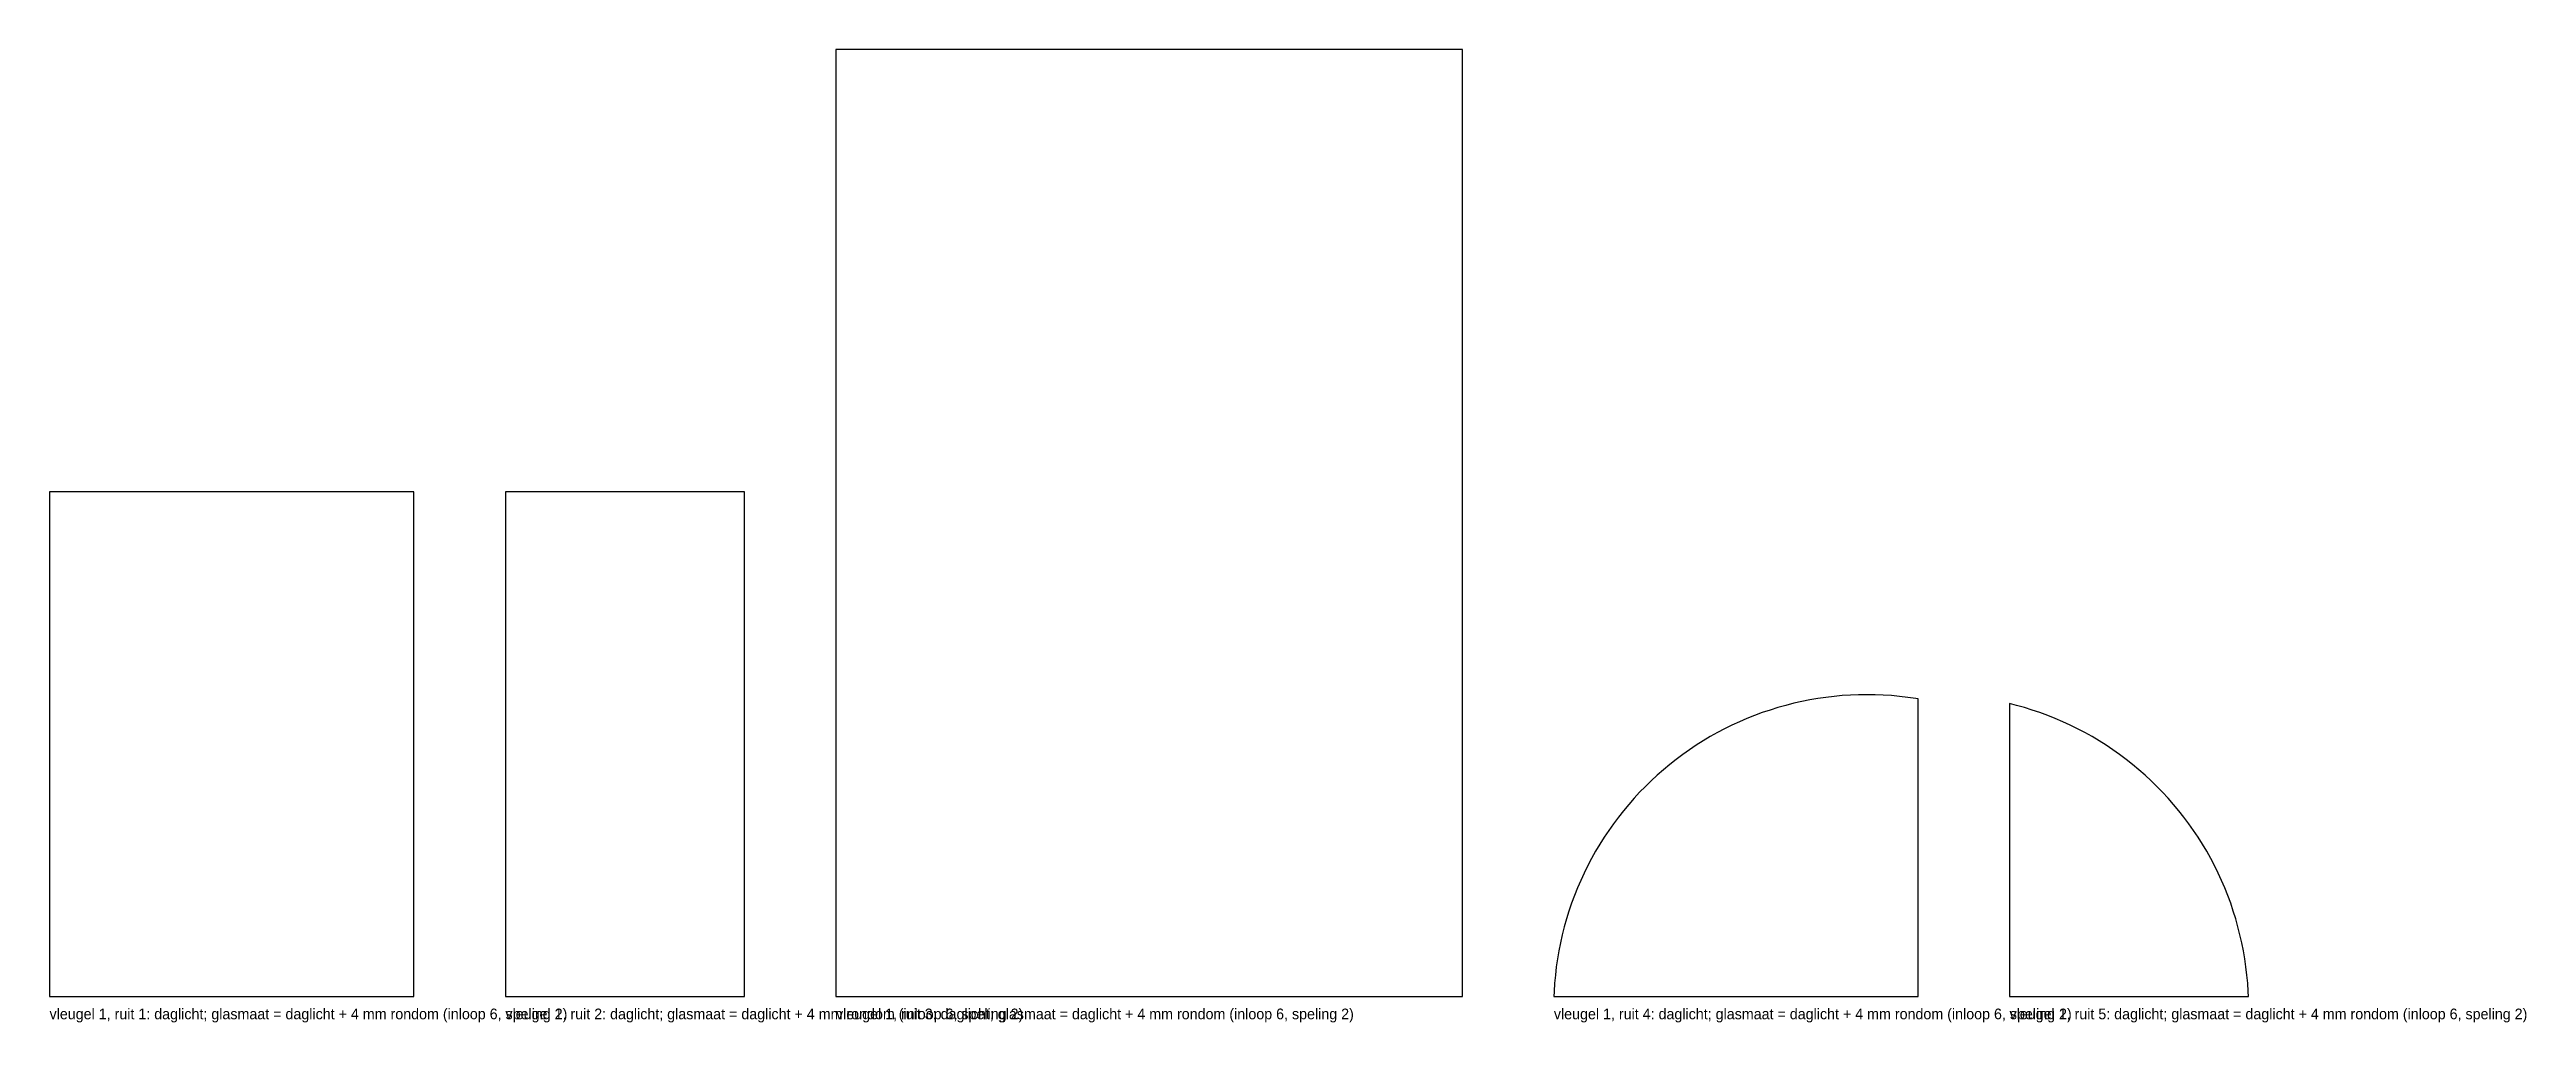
# Model space of a CAD drawing. Header units: millimetres. Extents: x 0 to 3250, y -34 to 1243.
import ezdxf

# ---------------------------------------------------------------- set-up
doc = ezdxf.new("R2010")
doc.units = ezdxf.units.MM

msp = doc.modelspace()

# ---------------------------------------------------------------- linework, layer by layer
at = {"layer": 'DAGLICHT'}
for p, q in [((1854, 1242.75), (1032, 1242.75)), ((1032, 1242.75), (1032, 0)), ((1854, 0), (1854, 1242.75)), ((478.2, 662.25), (0, 662.25)), ((0, 662.25), (0, 0)), ((478.2, 0), (478.2, 662.25)), ((912, 662.25), (598.2, 662.25)), ((598.2, 662.25), (598.2, 0)), ((912, 0), (912, 662.25)), ((2320.398, 390.9399), (2309.7937, 389.1178)), ((2331.0463, 392.4838), (2320.398, 390.9399)), ((2341.7313, 393.7485), (2331.0463, 392.4838)), ((2352.4458, 394.733), (2341.7313, 393.7485)), ((2363.1824, 395.4367), (2352.4458, 394.733)), ((2373.9338, 395.8592), (2363.1824, 395.4367)), ((2384.6925, 396), (2373.9338, 395.8592)), ((2395.4512, 395.8592), (2384.6925, 396)), ((2406.2026, 395.4367), (2395.4512, 395.8592)), ((2416.9392, 394.733), (2406.2026, 395.4367)), ((2427.6537, 393.7485), (2416.9392, 394.733)), ((2438.3388, 392.4838), (2427.6537, 393.7485)), ((2448.9871, 390.9399), (2438.3388, 392.4838)), ((2451.8925, 390.4407), (2448.9871, 390.9399)), ((2451.8925, 0), (2451.8925, 390.4407)), ((2217.5238, 360.4672), (2207.7525, 355.9626)), ((2227.4096, 364.7145), (2217.5238, 360.4672)), ((2237.4033, 368.7016), (2227.4096, 364.7145)), ((2247.4979, 372.4257), (2237.4033, 368.7016)), ((2257.6865, 375.8842), (2247.4979, 372.4257)), ((2267.9622, 379.0749), (2257.6865, 375.8842)), ((2278.3179, 381.9955), (2267.9622, 379.0749)), ((2288.7465, 384.644), (2278.3179, 381.9955)), ((2299.2408, 387.0187), (2288.7465, 384.644)), ((2309.7937, 389.1178), (2299.2408, 387.0187)), ((2581.0671, 381.9955), (2571.8925, 384.3256)), ((2571.8925, 384.3256), (2571.8925, 0)), ((2591.4228, 379.0749), (2581.0671, 381.9955)), ((2601.6985, 375.8842), (2591.4228, 379.0749)), ((2611.8871, 372.4257), (2601.6985, 375.8842)), ((2621.9817, 368.7016), (2611.8871, 372.4257)), ((2631.9754, 364.7145), (2621.9817, 368.7016)), ((2641.8613, 360.4672), (2631.9754, 364.7145)), ((2651.6326, 355.9626), (2641.8613, 360.4672)), ((2160.8459, 329.6936), (2151.8996, 323.7159)), ((2169.9456, 335.4351), (2160.8459, 329.6936)), ((2179.1925, 340.9364), (2169.9456, 335.4351)), ((2188.5803, 346.1938), (2179.1925, 340.9364)), ((2198.1024, 351.2037), (2188.5803, 346.1938)), ((2207.7525, 355.9626), (2198.1024, 351.2037)), ((2661.2826, 351.2037), (2651.6326, 355.9626)), ((2670.8048, 346.1938), (2661.2826, 351.2037)), ((2680.1925, 340.9364), (2670.8048, 346.1938)), ((2689.4394, 335.4351), (2680.1925, 340.9364)), ((2698.5392, 329.6936), (2689.4394, 335.4351)), ((2707.4855, 323.7159), (2698.5392, 329.6936)), ((2117.7694, 297.5269), (2109.6798, 290.4325)), ((2126.0418, 304.407), (2117.7694, 297.5269)), ((2134.4916, 311.0682), (2126.0418, 304.407)), ((2143.1128, 317.506), (2134.4916, 311.0682)), ((2151.8996, 323.7159), (2143.1128, 317.506)), ((2716.2723, 317.506), (2707.4855, 323.7159)), ((2724.8935, 311.0682), (2716.2723, 317.506)), ((2733.3432, 304.407), (2724.8935, 311.0682)), ((2741.6157, 297.5269), (2733.3432, 304.407)), ((2749.7052, 290.4325), (2741.6157, 297.5269)), ((2086.5637, 267.9137), (2079.26, 260.0127)), ((2094.0716, 275.6209), (2086.5637, 267.9137)), ((2101.7788, 283.1289), (2094.0716, 275.6209)), ((2109.6798, 290.4325), (2101.7788, 283.1289)), ((2757.6063, 283.1289), (2749.7052, 290.4325)), ((2765.3134, 275.6209), (2757.6063, 283.1289)), ((2772.8214, 267.9137), (2765.3134, 275.6209)), ((2780.125, 260.0127), (2772.8214, 267.9137)), ((2058.6243, 235.2009), (2052.1865, 226.5797)), ((2065.2855, 243.6507), (2058.6243, 235.2009)), ((2072.1657, 251.9231), (2065.2855, 243.6507)), ((2079.26, 260.0127), (2072.1657, 251.9231)), ((2787.2194, 251.9231), (2780.125, 260.0127)), ((2794.0995, 243.6507), (2787.2194, 251.9231)), ((2800.7607, 235.2009), (2794.0995, 243.6507)), ((2807.1985, 226.5797), (2800.7607, 235.2009)), ((2034.2574, 199.7469), (2028.7561, 190.5)), ((2039.9989, 208.8466), (2034.2574, 199.7469)), ((2045.9767, 217.793), (2039.9989, 208.8466)), ((2052.1865, 226.5797), (2045.9767, 217.793)), ((2813.4084, 217.793), (2807.1985, 226.5797)), ((2819.3861, 208.8466), (2813.4084, 217.793)), ((2825.1276, 199.7469), (2819.3861, 208.8466)), ((2830.629, 190.5), (2825.1276, 199.7469)), ((2018.4888, 171.5901), (2013.73, 161.9401)), ((2023.4987, 181.1123), (2018.4888, 171.5901)), ((2028.7561, 190.5), (2023.4987, 181.1123)), ((2835.8864, 181.1123), (2830.629, 190.5)), ((2840.8962, 171.5901), (2835.8864, 181.1123)), ((2845.6551, 161.9401), (2840.8962, 171.5901)), ((2000.991, 132.2892), (1997.2669, 122.1946)), ((2004.978, 142.2829), (2000.991, 132.2892)), ((2009.2253, 152.1688), (2004.978, 142.2829)), ((2013.73, 161.9401), (2009.2253, 152.1688)), ((2850.1597, 152.1688), (2845.6551, 161.9401)), ((2854.407, 142.2829), (2850.1597, 152.1688)), ((2858.3941, 132.2892), (2854.407, 142.2829)), ((2862.1182, 122.1946), (2858.3941, 132.2892)), ((1990.6176, 101.7303), (1987.697, 91.3746)), ((1993.8083, 112.006), (1990.6176, 101.7303)), ((1997.2669, 122.1946), (1993.8083, 112.006)), ((2865.5767, 112.006), (2862.1182, 122.1946)), ((2868.7674, 101.7303), (2865.5767, 112.006)), ((2871.688, 91.3746), (2868.7674, 101.7303)), ((1982.6739, 70.4517), (1980.5748, 59.8988)), ((1985.0485, 80.946), (1982.6739, 70.4517)), ((1987.697, 91.3746), (1985.0485, 80.946)), ((2874.3366, 80.946), (2871.688, 91.3746)), ((2876.7112, 70.4517), (2874.3366, 80.946)), ((2878.8103, 59.8988), (2876.7112, 70.4517)), ((1977.2087, 38.6463), (1975.944, 27.9612)), ((1978.7526, 49.2946), (1977.2087, 38.6463)), ((1980.5748, 59.8988), (1978.7526, 49.2946)), ((2880.6324, 49.2946), (2878.8103, 59.8988)), ((2882.1764, 38.6463), (2880.6324, 49.2946)), ((2883.441, 27.9612), (2882.1764, 38.6463)), ((0, 0), (478.2, 0)), ((598.2, 0), (912, 0)), ((1032, 0), (1854, 0)), ((1974.2558, 6.5101), (1974, 0)), ((1974, 0), (2451.8925, 0)), ((1974.9595, 17.2467), (1974.2558, 6.5101)), ((1975.944, 27.9612), (1974.9595, 17.2467)), ((2571.8925, 0), (2885.385, 0)), ((2884.4255, 17.2467), (2883.441, 27.9612)), ((2885.1293, 6.5101), (2884.4255, 17.2467)), ((2885.385, 0), (2885.1293, 6.5101))]:
    msp.add_line(p, q, dxfattribs=at)

# ---------------------------------------------------------------- texts
at = {"layer": 'TEKST'}
for s, p in [('vleugel 1, ruit 1: daglicht; glasmaat = daglicht + 4 mm rondom (inloop 6, speling 2)', (0, -30)), ('vleugel 1, ruit 2: daglicht; glasmaat = daglicht + 4 mm rondom (inloop 6, speling 2)', (598.2, -30)), ('vleugel 1, ruit 3: daglicht; glasmaat = daglicht + 4 mm rondom (inloop 6, speling 2)', (1032, -30)), ('vleugel 1, ruit 4: daglicht; glasmaat = daglicht + 4 mm rondom (inloop 6, speling 2)', (1974, -30)), ('vleugel 1, ruit 5: daglicht; glasmaat = daglicht + 4 mm rondom (inloop 6, speling 2)', (2571.8925, -30))]:
    msp.add_text(s, height=14, dxfattribs=at).set_placement(p)

doc.saveas('drawing.dxf')
